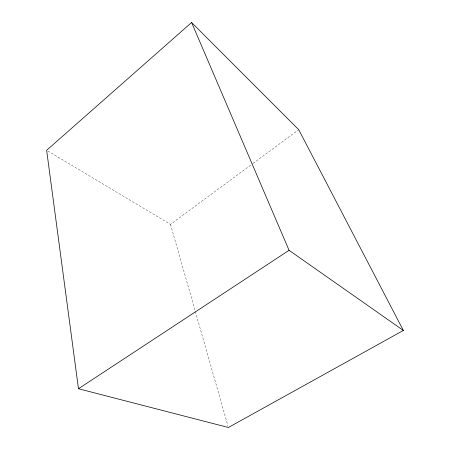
<?xml version="1.0" encoding="UTF-8"?>
<svg xmlns="http://www.w3.org/2000/svg" width="450" height="450" viewBox="0 0 450 450"><rect width="100%" height="100%" fill="white"/><g stroke="black" fill="none" stroke-linecap="round" stroke-linejoin="round"><path stroke-width="0.34" stroke-dasharray="2.25 1.69" d="M47.846 151.014L170.499 224.37L252.411 163.879M252.973 163.463L298.727 129.673M170.499 224.37L195.12 310.748M195.311 311.423L228.009 426.15"/><path stroke-width="0.67" d="M191.593 22.5L46.642 150.3L78.474 388.738L228.392 427.5L403.358 330.457L298.727 129.673L191.593 22.5L289.074 250.312L403.358 330.457M78.474 388.738L289.074 250.312"/></g></svg>
